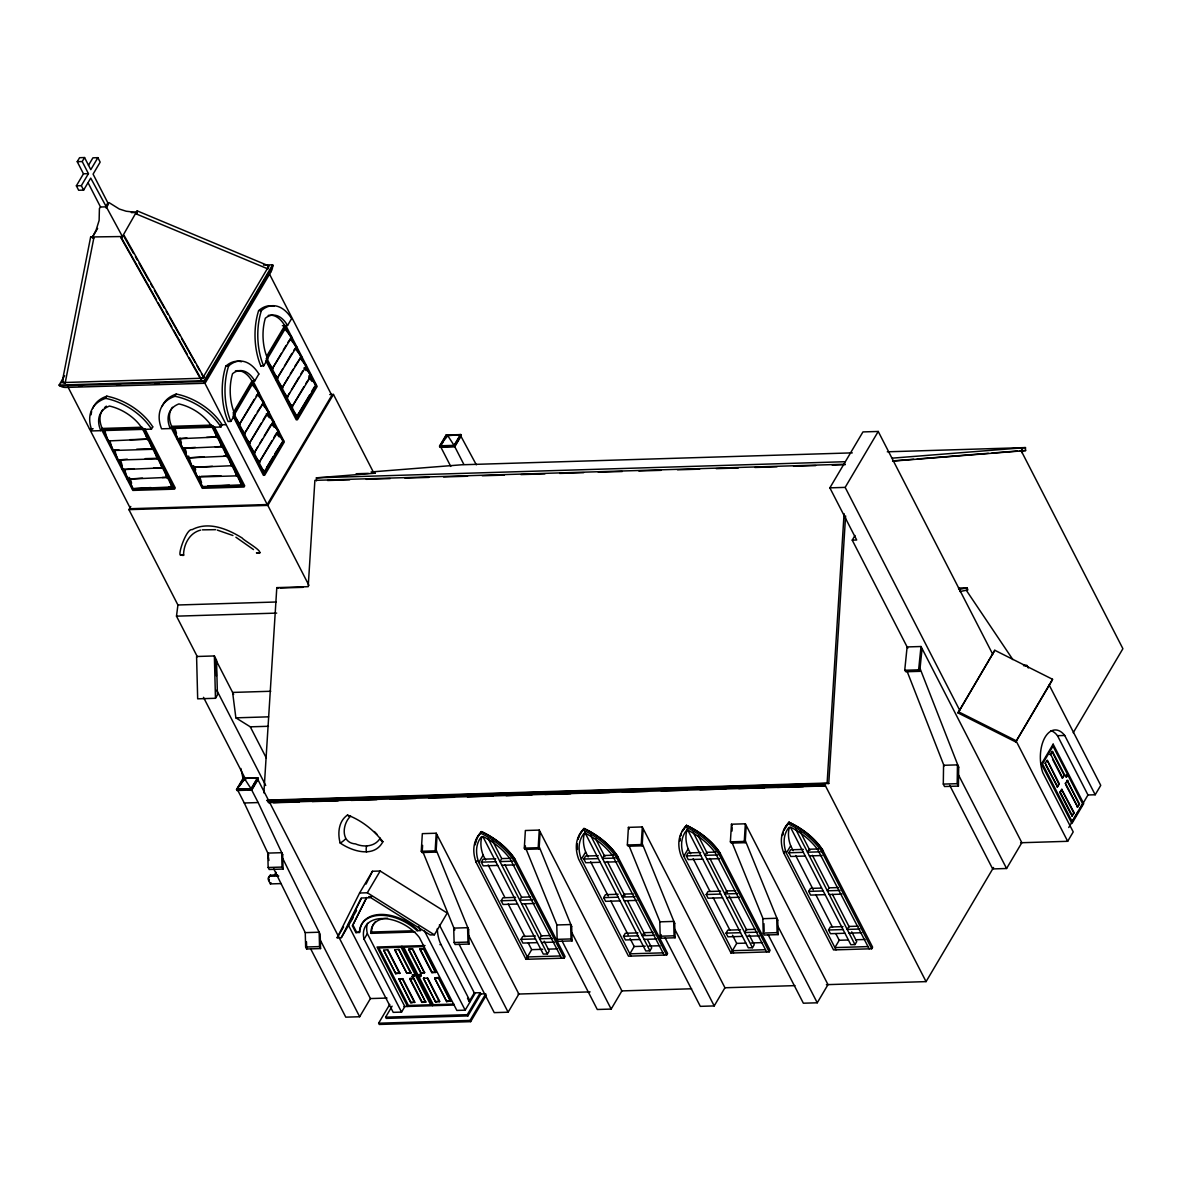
<?xml version="1.0" encoding="UTF-8"?>
<svg xmlns="http://www.w3.org/2000/svg" width="1182" height="1182" viewBox="0 0 1182 1182"><rect width="100%" height="100%" fill="white"/><g stroke="black" fill="none" stroke-linecap="round" stroke-linejoin="round"><path stroke-width="1.5" d="M577.23 844.258L577.451 849.503M943.295 784.094L943.561 765.301L957.45 764.872L958.691 767.281L958.425 786.089L944.536 786.518L943.295 784.094L957.184 783.681L958.425 786.089M957.184 783.681L957.45 764.872M124.169 235.558L122.426 236.533L90.645 236.976L62.07 382.51L65.128 383.204L93.806 238.114L92.285 237.449L96.111 230.062L99.125 220.428L99.406 208.534L100.529 207.013L105.508 206.865L107.858 202.89L109.084 202.639L119.323 209.037L126.179 211.223L136.669 212.45L136.536 214.045L267.974 268.935L268.949 265.98L137.082 210.824L122.426 236.533L120.741 237.493L124.169 235.558L203.984 377.501M90.645 236.976L93.806 238.114M415.074 932.007L371.089 933.352L371.178 929.865A30.835 19.473 30.6 0 1 387.504 918.222M371.089 933.352L371.961 928.535A30.835 19.473 30.6 0 1 375.625 921.517M437.089 834.92L436.055 852.104L422.166 852.518L421.265 851.276L422.329 833.65L436.217 833.221L518.868 994.047L508.127 1012.206L494.239 1012.634L459.074 944.226M422.166 852.518L422.595 845.366M436.055 852.104L435.153 850.848L436.217 833.221M540.13 831.773L539.095 848.957L525.207 849.385L524.306 848.129L525.369 830.503L539.258 830.089L621.909 990.9L611.168 1009.073L597.279 1009.487L562.115 941.079M525.207 849.385L525.414 845.943M539.095 848.957L538.194 847.701L539.258 830.089M643.171 828.641L642.136 845.81L628.248 846.238L627.347 844.997L628.41 827.37L642.299 826.942L724.95 987.753L714.209 1005.926L700.32 1006.355L665.156 937.947M642.136 845.81L641.235 844.569L642.299 826.942M746.211 825.494L745.177 842.677L731.289 843.106L730.387 841.85L731.451 824.223L745.34 823.795L827.991 984.621L817.25 1002.794L803.361 1003.208L768.197 934.799M732.013 831.079L732.219 827.592M745.177 842.677L744.276 841.421L745.34 823.795M263.882 792.9L276.795 587.631L308.192 586.671L314.885 480.365L845.352 464.201M845.603 515.913L828.759 783.503L827.119 783.045L844.081 513.623M200.615 530.112C189.386 532.919 183.565 544.577 183.55 555.289C182.841 555.717 182.028 555.2 181.526 554.683C175.97 559.189 186.209 527.837 192.105 529.669C208.505 520.952 227.757 529.019 242.207 538.032C243.182 540.144 264.605 551.905 258.769 553.132C254.381 552.201 256.952 553.737 260.306 552.674M679.753 841.141L680.005 838.599M922.063 648.578L919.744 671.332L905.855 671.745L904.732 670.268L907.111 646.938L921 646.51L1021.839 842.707L1006.576 868.504L992.688 868.933L949.737 785.365M919.744 671.332L918.621 669.839L921 646.51M197.335 656.719L176.487 616.162L177.921 604.992L128.912 509.634L130.788 506.457M474.972 844.849L477.173 837.772L481.473 831.64C494.785 837.994 507.122 847.198 515.263 859.654L565.07 956.578L564.154 958.129L525.975 959.296L476.169 862.372A55.776 35.224 30.6 0 1 480.557 833.192L481.473 831.64A55.776 35.224 30.6 0 1 515.263 859.654L514.347 861.205L564.154 958.129M782.514 835.482L783.016 833.029M577.983 839.279L579.697 834.64L583.997 828.508C597.294 834.876 609.631 844.066 617.772 856.536L667.594 953.446L666.663 955.012L628.499 956.164L578.692 859.255A55.776 35.224 30.6 0 1 583.081 830.059L583.997 828.508A55.776 35.224 30.6 0 1 617.772 856.536L616.856 858.088L666.663 955.012M680.492 836.147L681.231 833.783M263.438 265.078L272.628 264.798L272.599 266.94A11.539 9.633 -34.5 0 1 270.619 272.259M958.011 712.938L994.801 650.277L1052.541 679.281L1052.098 680.463L1015.737 741.941L958.011 712.938L994.801 650.277M1015.737 741.941L1052.541 679.281M413.286 976.184L413.744 975.46L412.858 975.682M60.784 386.292A11.539 9.633 -34.5 0 0 66.148 387.43L205.047 383.263L204.117 380.648L272.628 264.798M783.755 830.665L789.029 822.258C802.327 828.626 814.664 837.816 822.805 850.286L872.626 947.196L871.695 948.762L833.532 949.914L783.725 852.99A55.776 35.224 30.6 0 1 788.113 823.81L789.029 822.258A55.776 35.224 30.6 0 1 822.805 850.286L821.889 851.838L871.695 948.762M337.151 937.769L359.594 893.001L372.463 871.252L380.176 871.016L447.224 913.065L434.355 934.814L430.189 934.932L370.838 897.714L361.19 898.01L341.332 937.651L337.151 937.769L343.593 926.895M366.051 884.047L372.463 871.252M367.543 923.29A33.879 21.394 30.6 0 0 367.366 933.647L404.835 1006.547L401.555 1012.102L393.222 1012.353L348.188 924.752L361.352 898.497M418.576 926.585L420.644 930.618L417.098 930.722A38.193 24.128 30.6 0 0 379.895 915.341A38.193 24.128 30.6 0 0 359.417 932.48L355.871 932.598L352.413 925.875L366.228 898.335M352.413 925.875L366.745 897.448M412.355 974.795L412.548 976.007L414.128 976.125M382.879 841.702C374.339 858.25 352.236 851.409 340.165 843.002C337.491 833.384 338.554 821.106 347.493 815.048C361.515 820.308 373.645 829.986 382.879 841.702A7.816 5.216 -12.5 0 1 381.062 840.432L380.338 839.117A6.206 4.137 -12.5 0 1 380.264 838.762M682.206 831.522L686.506 825.391C699.818 831.744 712.155 840.949 720.296 853.404L770.103 950.328L769.187 951.879L731.008 953.047L681.201 856.123A55.776 35.224 30.6 0 1 685.59 826.942L686.506 825.391A55.776 35.224 30.6 0 1 720.296 853.404L719.38 854.955L769.187 951.879M122.426 236.533L90.733 178.098L83.627 190.11L78.662 190.258L76.372 185.81L83.464 173.798L77.229 161.668L79.578 157.708L84.557 157.546L90.792 169.676L97.884 157.664L100.174 162.126L93.082 174.138L107.858 202.89M77.229 161.668L82.208 161.52L84.557 157.546M88.473 165.332L92.92 157.827L97.884 157.664M76.372 185.81L81.336 185.663L88.443 173.651L82.208 161.52M106.144 208.091L108.493 204.131M92.285 237.449L97.618 228.422M60.829 386.233L59.1 385.081L64.655 375.684M61.375 382.761L63.222 379.629M105.553 398.393A49.437 31.22 30.6 0 0 92.107 430.928L100.884 430.662L102.199 428.445A36.317 22.931 30.6 0 1 102.997 409.386M152.729 426.909L151.414 429.125L103.277 430.573L133.463 489.318L172.927 488.107L142.726 429.362A36.317 22.931 30.6 0 0 109.453 406.047A36.317 22.931 30.6 0 0 100.825 430.662M174.966 396.221L176.281 394.005M175.01 396.28A49.437 31.22 30.6 0 0 161.565 428.815L170.341 428.549L171.656 426.333A36.317 22.931 30.6 0 1 172.454 407.273M268.122 267.339L202.506 378.314L200.777 379.289L120.771 237.464M273.042 265.61L204.545 381.476L59.514 385.893M205.077 383.234L270.663 272.288M172.735 428.46L220.871 427.012L222.186 424.796A49.437 31.22 30.6 0 0 176.295 394.049A49.437 31.22 30.6 0 0 162.067 406.475M233.09 412.991L251.943 381.092L254.736 381.018L258.843 374.059M266.792 355.989L284.759 325.611A36.317 19.931 88.3 0 0 268.225 315.446M266.098 359.003L285.867 325.582L317.145 386.44L297.376 419.861L266.925 360.599M241.468 361.736A49.437 27.142 88.3 0 0 225.806 366.184A49.437 27.142 88.3 0 0 228.052 421.516L230.859 421.383L234.967 414.439A36.317 19.931 88.3 0 1 232.529 373.719A36.317 19.931 88.3 0 1 254.751 380.959M254.204 399.339L239.296 424.56L258.873 392.749L251.367 383.662M256.066 396.192L258.873 392.749M281.419 353.315L272.096 369.065L291.673 337.269L284.168 328.168M283.281 350.168L286.074 345.44M287.935 342.278L291.673 337.269M240.98 430.218L244.201 434.119L255.386 415.207M257.248 412.045L263.778 402.308L257.351 394.507M273.796 374.724L277.016 378.624L282.601 369.168M284.463 366.021L291.924 353.418M293.786 350.256L296.593 346.828L290.151 339.027M244.201 434.119L263.778 402.308M277.016 378.624L296.593 346.828M261.222 423.186L249.121 443.664L268.698 411.868L262.256 404.067M263.098 420.024L265.891 415.296M278.701 384.283L281.922 388.184L288.438 377.147M290.314 374L293.106 369.272M294.968 366.125L301.499 356.373L295.057 348.587M281.922 388.184L301.499 356.373M257.75 446.929L254.027 453.223L273.603 421.413L267.162 413.626M259.612 443.767L262.419 439.039M264.28 435.892L270.796 424.855M283.621 393.842L286.827 397.743L289.634 393.015M291.496 389.853L298.943 377.25M300.804 374.103L302.666 370.941M286.827 397.743L306.404 365.932L299.977 358.131M271.978 440.723L258.932 462.783L278.509 430.972L272.082 423.171M273.84 437.562L276.647 432.834M289.605 404.687L291.747 407.288L303.863 386.81M305.724 383.648L311.324 375.492L304.882 367.691M291.747 407.288L311.324 375.492M266.644 467.614L273.16 456.577M275.037 453.43L283.429 440.531L276.987 432.73M309.699 394.788L296.652 416.847L316.229 385.037L308.724 375.95M311.56 391.641L314.353 386.913M263.852 472.342L283.429 440.531M67.655 386.351L130.537 508.703L267.235 504.537L331.802 395.335L268.92 272.968M128.912 509.634L267.826 505.394L333.442 394.419L373.763 472.889M215.464 698.281L217.429 694.957L216.528 660.162L214.37 655.951L196.581 656.498L197.675 698.828L215.464 698.281L214.37 655.951M441.049 444.314L446.323 435.36L460.226 434.946L476.316 464.777M239.857 785.734L242.665 780.977M440.044 447.136L454.789 446.693L461.349 435.582L460.847 434.592L446.102 435.035L439.541 446.146L440.044 447.136L442.866 442.378M243.832 779.706L243.329 778.716L237.154 789.148L251.042 788.734L257.218 778.303L370.424 998.568L359.668 1016.742L345.779 1017.155L310.63 948.747M460.226 434.946L454.051 445.378L440.162 445.791L450.756 466.417M251.278 789.059L244.763 779.027L236.533 789.502L251.278 789.059L257.839 777.948L258.356 778.938L251.781 790.049L237.035 790.492L236.533 789.502L243.093 778.391L257.839 777.948L243.093 778.391L243.61 779.381M252.431 788.231L257.72 779.293M459.842 437.429L454.568 446.368L440.664 446.781M269.851 802.874L268.831 802.622A4.492 2.467 88.3 0 1 268.004 801.677L268.669 800.569M281.227 883.589L270.412 883.914L268.713 880.605A6.398 4.034 30.6 0 1 268.225 877.975L270.294 875.168L277.578 874.946M268.713 880.605L269.363 879.497M274.224 875.463L276.086 872.316M270.412 883.914L271.077 882.806M348.188 924.752L356.565 910.583M359.594 893.001L367.307 892.779L380.176 871.016M341.332 937.651L353.27 917.454M355.871 932.598L359.934 931.593L359.417 932.48M401.555 1012.102L364.086 939.202L367.366 933.647M383.736 950.225L395.778 973.673L383.736 950.225L387.829 949.678L399.885 973.111L395.778 973.673M394.847 949.9L406.889 973.333L394.847 949.9L398.94 949.338L410.996 972.771L406.889 973.333M417.098 930.722L417.63 929.835A38.193 24.128 30.6 0 0 381.328 914.44A38.193 24.128 30.6 0 0 360.022 930.145M408.617 949.471L412.71 948.91L408.617 949.471L420.659 972.919L424.501 972.801L413.523 950.476M410.701 1002.691L414.793 1002.129L410.701 1002.691L398.91 978.814L402.752 978.696L413.995 1000.563M419.728 949.131L423.836 948.57L435.611 972.461L431.77 972.579L419.728 949.131L423.836 948.57M398.644 979.257L402.752 978.696M486.408 995.022L470.658 1021.662L379.259 1024.454L378.624 1023.213L389.735 1004.419M476.169 862.372L477.085 860.821M485.772 993.796L480.911 993.944L467.909 1015.914L386.233 1018.396L385.598 1017.17L392.099 1006.178M409.755 978.918L413.863 978.356L425.638 1002.233L421.811 1002.351L409.755 978.918L413.863 978.356M528.502 959.223L478.784 862.476L483.113 855.147L482.256 852.577A52.762 33.318 30.6 0 1 481.65 837.55M497.711 865.416L483.216 865.859L481.325 862.151L483.083 859.181L495.76 858.782M420.659 972.919L424.766 972.358M423.525 978.489L435.582 1001.937L423.525 978.489L427.633 977.928L439.674 1001.376L435.582 1001.937M431.77 972.579L435.877 972.018M434.651 978.149L446.693 1001.597L434.651 978.149L438.744 977.588L450.785 1001.036L446.693 1001.597M421.811 1002.351L425.904 1001.789M517.553 904.023L503.059 904.466L501.168 900.758L502.926 897.788L515.603 897.389M530.615 896.931L521.558 897.212L519.799 900.196L532.476 899.812M467.511 998.288L469.18 1001.538L474.292 992.88L480.276 992.703L480.911 993.944M364.086 939.202A33.879 21.394 30.6 0 1 381.55 918.562A33.879 21.394 30.6 0 1 419.374 937.518L456.843 1010.418L465.176 1010.167L475.415 992.85M385.598 1017.17L467.274 1014.673L480.276 992.703M378.624 1023.213L470.022 1020.421L484.842 995.362M537.396 942.63L522.902 943.073L521.011 939.365L522.769 936.395L535.446 936.011M631.025 956.09L581.308 859.344L585.637 852.03L584.78 849.444A52.762 33.318 30.6 0 1 584.868 832.202M600.22 862.284L585.74 862.727L583.834 859.033L585.607 856.049L598.269 855.665M525.975 959.296L526.906 957.745M542.715 949.309L531.678 949.648L527.349 956.962L560.475 955.957M483.01 836.826L543.277 954.081L547.429 953.963L549.202 950.978L544.178 941.212M907.791 648.238L852.237 540.144L856.684 540.011L829.867 487.856L862.949 431.918L878.226 431.46L992.717 654.237M829.867 487.856L845.16 487.383L878.226 431.46M620.062 900.891L605.583 901.334L603.677 897.64L605.435 894.656L618.112 894.272M852.237 540.144L854.985 535.49M639.905 939.498L625.426 939.941L623.52 936.247L625.278 933.263L637.955 932.879M733.534 952.973L683.817 856.226L688.146 848.898L687.289 846.327A52.762 33.318 30.6 0 1 687.377 829.07M702.743 859.166L688.249 859.609L686.358 855.901L688.116 852.931L700.793 852.532M645.239 946.176L634.202 946.516L629.873 953.844L662.984 952.84M584.691 832.069L645.8 950.963L649.952 950.83L651.71 947.846L647.529 939.705M722.586 897.773L708.092 898.217L706.201 894.508L707.959 891.538L720.636 891.139M742.429 936.38L727.935 936.824L726.043 933.115L727.802 930.145L740.479 929.746M268.004 801.692L823.647 784.745L824.312 783.636L926.067 981.621L826.381 984.665M1021.809 449.603L1021.145 450.711L1122.9 648.696L1073.226 732.722M783.725 852.99L784.641 851.439M1022.327 453.016L1022.327 451.273A4.492 2.467 88.3 0 0 1021.854 449.721M836.058 949.84L786.34 853.094L790.669 845.78L789.812 843.194A52.762 33.318 30.6 0 1 789.207 828.168M805.252 856.034L790.773 856.477L788.867 852.783L790.64 849.799L803.302 849.415M731.008 953.047L731.939 951.495M745.916 943.118L736.711 943.399L732.382 950.712L765.508 949.707M687.215 828.951L748.309 947.831L752.461 947.713L754.234 944.728L749.211 934.962M825.095 894.641L810.616 895.084L808.71 891.391L810.483 888.406L821.342 888.081M838.171 887.564L829.114 887.845L827.356 890.814L840.018 890.43M844.938 933.248L830.458 933.691L828.552 929.998L830.311 927.013L842.988 926.629M848.425 939.986L839.235 940.266L834.906 947.595L868.016 946.59M790.566 827.444L850.833 944.713L854.985 944.581L856.743 941.596L851.72 931.83M1052.527 751.486L1050.163 754.559L1052.527 751.486L1064.568 774.919L1062.204 778.007L1064.568 774.919M1044.918 763.439L1047.282 760.366L1059.323 783.799L1057.521 786.857L1045.715 765.005M926.067 981.621L993.545 867.485M1056.959 786.887L1059.323 783.799M1071.069 814.339L1059.826 792.457L1061.643 789.399L1074.246 812.817L1071.867 815.905L1074.246 812.817M1059.826 792.457L1062.19 789.384M1065.071 783.577L1067.834 780.416L1066.814 780.43L1079.491 803.937L1077.674 807.011L1065.883 785.144M1077.127 807.025L1079.491 803.937M1068.75 827.503L1077.91 812.019M1079.742 808.916L1087.972 794.984L1095.197 794.762L1100.752 785.38L1049.158 684.984M1020.613 842.751L1067.686 841.303L1073.226 831.921L1042.76 772.614A28.427 15.602 88.3 0 1 1045.095 737.213A28.427 15.602 88.3 0 1 1064.716 735.47L1095.197 794.762M61.952 382.067L63.4 381.668M380.205 838.127C375.285 846.681 363.849 847.568 355.546 843.904C340.475 843.032 342.145 823.884 350.64 816.127M1066.918 776.205L1067.006 775.525M104.474 429.539L107.872 440.96L108.508 440.354M109.867 440.723L112.778 450.505L118.791 449.736M114.772 450.283L117.683 460.064L127.287 459.192M107.872 440.96L147.957 439.143L130.02 439.689M119.692 459.842L122.603 469.623L133.994 468.693M112.778 450.505L152.227 449.308L151.902 445.437M124.598 469.387L127.508 479.168L142.49 478.134M177.507 427.308L173.917 427.426L177.33 438.832L186.933 437.961M117.683 460.064L157.147 458.867L156.807 454.996M129.015 477.321L132.428 488.727L151.001 487.575M179.324 438.611L182.235 448.392L195.429 447.402M122.603 469.623L162.688 467.806L153.719 468.087M184.229 448.17L187.14 457.951L203.925 456.843M127.508 479.168L167.608 477.365L162.23 477.528M177.33 438.832L217.414 437.03L206.658 437.355M188.662 456.089L192.06 467.496L212.42 466.299M132.428 488.727L172.513 486.925L168.923 487.028M182.235 448.392L222.319 446.589L215.154 446.796M193.567 465.649L196.966 477.055L197.601 476.449M187.14 457.951L227.24 456.134L223.649 456.252M198.96 476.834L201.871 486.615L202.521 486.009M192.06 467.496L232.145 465.693M196.966 477.055L236.415 475.858L236.09 471.987M201.871 486.615L241.97 484.812M267.738 266.113L268.757 265.787M412.518 974.662L413.848 976.155M414.217 976.258L414.188 974.914L412.607 974.795M420.984 976.051L420.822 974.928L419.152 974.677M270.294 875.168L268.89 876.867A6.398 4.034 30.6 0 0 268.89 878.123M136.536 214.045L137.304 210.898M204.25 377.324L202.58 378.225L63.606 382.54M305.473 366.213L306.404 365.932M315.284 385.332L316.229 385.037M267.753 412.149L268.698 411.868M272.658 421.708L273.603 421.413M277.578 431.267L278.509 430.972M959.016 589.478L967.127 587.794L967.866 589.936L959.947 591.561M350.212 816.201L348.69 815.994A8.141 4.462 88.3 0 1 347.493 815.048M202.373 529.861L215.597 529.669M371.104 471.958L461.748 464.777L852.296 452.869M316.525 480.823L316.392 477.838L375.3 473.169L371.813 473.273M892.425 458.143L1025.459 447.594L1025.592 450.578L892.558 461.128M893.592 460.832L913.627 459.237M917.276 458.956L988.344 453.312M991.994 453.031L1017.51 451.007M83.464 173.798L88.443 173.651M131.35 212.612L136.669 212.45M260.853 366.021A49.437 27.142 88.3 0 1 258.622 310.674L261.37 310.541M282.395 325.685L287.536 325.523L291.644 318.579A49.437 27.142 88.3 0 0 261.385 310.615A49.437 27.142 88.3 0 0 263.63 365.947M225.777 366.11L228.554 366.021A49.437 27.142 88.3 0 1 258.873 374M260.882 365.977L263.675 365.888L267.782 358.944A36.317 19.931 88.3 0 1 265.329 318.239A36.317 19.931 88.3 0 1 287.551 325.478M59.1 385.081L204.117 380.648M78.588 386.012L82.238 385.908M116.87 384.844L120.505 384.741M155.138 383.677L158.787 383.574M329.778 394.537L333.442 394.419M89.492 428.83L93.127 428.726M102.199 428.445L142.209 427.234M211.667 425.106L171.656 426.333L202.92 487.191L242.384 485.994L212.184 427.249A36.317 22.931 30.6 0 0 178.91 403.919A36.317 22.931 30.6 0 0 170.282 428.549M220.739 424.826L226.19 424.663M141.559 428.327L101.549 429.554L132.827 490.412L174.655 489.141L143.377 428.268M133.167 428.667L140.333 428.445M209.79 426.333L213.381 426.214M136.728 449.19L152.877 448.702M145.223 458.646L157.782 458.261M887.298 451.805L1025.459 447.594M1020.066 450.741L1025.592 450.578M201.191 476.346L220.916 475.74M356.122 473.746L368.326 473.376M316.392 477.838L845.012 461.719M327.577 480.483L349.68 479.818M366.257 479.316L390.193 478.577M404.938 478.134L428.874 477.395M443.605 476.952L467.555 476.228M482.286 475.77L504.389 475.105M520.966 474.588L544.917 473.864M559.647 473.421L583.598 472.682M598.328 472.239L622.279 471.5M638.856 470.997L660.96 470.333M677.537 469.815L699.641 469.151M716.218 468.648L738.322 467.969M754.899 467.466L777.002 466.787M793.565 466.284L815.669 465.605M832.246 465.102L845.145 464.703M207.899 485.846L229.411 485.181M180.565 555.097L183.786 555.008M280.178 588.03L302.858 587.336M177.921 604.992L276.307 601.993M958.454 588.06L967.127 587.794M176.487 616.162L276.691 613.103M1023.553 665.658L1027.025 665.54L1028.266 667.963M904.732 670.268L918.621 669.839M270.767 691.263L232.618 692.43L235.868 717.843L250.303 726.827L268.462 726.28M235.868 717.843L268.565 716.839M1050.916 730.624A28.427 15.602 88.3 0 1 1057.491 735.692L1064.716 735.47M1047.282 760.366L1058.777 783.814M248.087 789.827L251.559 789.724M267.102 800.125L827.119 783.045M266.896 800.628L828.759 783.503M237.671 790.137L244.275 802.992L258.164 802.563L282.675 854.675L283.059 869.051L269.171 869.479L268.151 867.499L267.767 853.108L281.656 852.695L282.675 854.675M268.831 802.622L825.494 785.941L816.26 786.222M273.544 802.77L299.386 801.972M312.314 801.588L338.155 800.805M351.069 800.406L376.91 799.623M389.838 799.224L415.68 798.441M428.608 798.042L454.449 797.259M467.378 796.86L493.219 796.077M506.132 795.678L531.974 794.895M544.902 794.496L570.743 793.713M583.672 793.314L609.513 792.531M622.441 792.132L648.283 791.349M661.196 790.95L687.038 790.167M699.966 789.768L725.807 788.985M738.735 788.586L764.577 787.803M777.505 787.404L803.346 786.621M1067.449 780.504L1078.93 803.952M421.265 851.276L435.153 850.848M524.306 848.129L538.194 847.701M627.347 844.997L641.235 844.569M730.387 841.85L744.276 841.421M510.772 858.324L501.715 858.605L499.956 861.589L512.633 861.205M613.295 855.207L604.238 855.487L602.48 858.457L615.157 858.073M715.804 852.074L706.762 852.355L704.989 855.34L717.666 854.955M818.328 848.957L809.271 849.237L807.513 852.207L820.19 851.823M268.151 867.499L282.04 867.071L283.059 869.051M481.325 862.151L495.805 861.708M583.834 859.033L598.328 858.59M686.358 855.901L700.837 855.458M788.867 852.783L803.361 852.34M501.862 865.283L514.539 864.899M604.371 862.166L617.048 861.781M706.895 859.033L719.572 858.649M809.404 855.916L822.081 855.532M269.644 876.276L278.745 875.995M368.651 896.665L371.902 896.577M633.138 893.814L624.081 894.094L622.323 897.064L634.985 896.68M735.647 890.681L726.59 890.962L724.832 893.947L737.509 893.562M501.168 900.758L515.648 900.315M603.677 897.64L618.171 897.197M706.201 894.508L720.68 894.065M808.71 891.391L823.204 890.947M521.705 903.89L534.382 903.506M624.214 900.773L636.891 900.389M726.738 897.64L739.415 897.256M829.247 894.523L841.924 894.139M305.252 932.642L319.155 932.214L320.174 934.194L320.558 948.57L306.67 948.998L305.65 947.018L305.252 932.642L273.736 868.77M453.711 928.121L467.599 927.693L468.619 929.673L469.018 944.049L455.114 944.477L454.11 942.497L453.711 928.121L454.73 930.101L422.979 852.074M571.66 926.525L570.64 924.546L556.752 924.974L557.15 939.35L558.155 941.33L572.058 940.916L571.66 926.525L539.228 846.814M674.7 923.393L673.681 921.413L659.792 921.842L660.191 936.218L661.196 938.198L675.099 937.769L674.7 923.393L642.269 843.667M777.741 920.246L776.722 918.266L762.833 918.695L763.232 933.071L764.237 935.051L778.14 934.622L777.741 920.246L745.31 840.52M371.872 932.022L412.193 930.795M550.457 935.553L541.4 935.819L539.642 938.803L552.319 938.419M652.981 932.421L643.924 932.701L642.166 935.671L654.828 935.287M755.49 929.303L746.433 929.569L744.675 932.554L757.352 932.17M858.014 926.171L848.957 926.452L847.198 929.421L859.861 929.037M521.011 939.365L535.49 938.936M623.52 936.247L637.999 935.804M726.043 933.115L740.523 932.687M828.552 929.998L843.047 929.554M305.65 947.018L319.539 946.59L320.558 948.57M454.11 942.497L467.998 942.069L469.018 944.049M557.15 939.35L571.039 938.936L572.058 940.916M660.191 936.218L674.08 935.789L675.099 937.769M763.232 933.071L777.121 932.642L778.14 934.622M439.926 944.625L441.034 944.581L470.288 1001.509L469.18 1001.538M425.032 945.556L377.043 947.018L407.598 1006.473M541.548 942.497L554.225 942.113M644.057 939.38L656.734 938.996M746.581 936.247L759.258 935.863M849.09 933.13L861.767 932.746M424.264 946.575L403.756 947.196L433.306 1004.7L453.814 1004.079M548.241 949.146L557.446 948.865M648.918 946.073L659.955 945.733M751.442 942.941L762.479 942.615M855.798 939.764L864.988 939.483M396.044 973.229L399.885 973.111M407.155 972.889L410.996 972.771M436.188 977.677L438.744 977.588M370.424 998.568L387.031 998.066M518.1 994.062L590.084 991.875M621.466 990.915L691.618 988.773M724.847 987.768L794.998 985.625M435.833 1001.494L439.674 1001.376M446.959 1001.154L450.785 1001.036M403.875 1006.576L453.799 1005.055M412.887 974.766L414.483 975.756M420.186 976.155C423.378 975.904 418.856 972.697 418.96 975.401M1023.582 665.274L1027.025 665.54M217.296 530.097L232.928 535.505M276.795 587.631L278.435 588.089M419.241 975.386L420.615 975.446L419.625 975.475M958.454 711.756L1016.195 740.759M235.898 537.204L253.509 549.571M367.307 892.779L434.355 934.814M1066.046 776.914L1067.11 775.481M419.315 975.8L419.019 974.973M374.369 831.567L376.881 834.152M303.937 367.971L306.094 370.572M308.857 377.531L312.078 381.431M266.6 360.983L273.042 368.784M271.52 370.542L277.947 378.343M276.425 380.102L282.867 387.903M281.346 389.661L287.773 397.447M286.251 399.206L292.693 407.007M291.156 408.765L297.598 416.566M266.231 413.907L269.437 417.807M272.215 424.766L274.357 427.367M277.12 434.326L279.262 436.912M233.8 416.478L240.242 424.279M238.705 426.037L245.147 433.824M243.625 435.582L250.052 443.383M245.9 439.778L248.043 442.363M249.609 446.441L254.972 452.942M254.514 456.001L259.877 462.502M259.434 465.545L264.798 472.046M966.285 590.261L1012.856 659.6M244.541 780.135L242.812 777.446L240.892 768.507M123.608 235.898L133.566 253.539M135.383 256.745L137.201 259.951M139.003 263.158L148.962 280.784M150.779 283.99L152.581 287.196M154.399 290.403L164.357 308.044M166.174 311.25L167.977 314.456M169.794 317.663L179.753 335.289M181.57 338.495L195.148 362.549M196.966 365.755L199.669 370.557M201.487 373.763L203.688 377.664M121.155 237.286L156.467 299.8M158.285 303.006L171.863 327.059M173.68 330.266L187.258 354.305M189.076 357.511L199.935 376.748M201.236 379.053L200.837 378.358A1.995 1.093 -27.2 0 1 201.457 377.679M1057.491 735.692L1087.972 794.984M1051.98 751.501L1064.022 774.934M1050.724 754.544L1062.766 777.992M1065.632 783.563L1077.674 807.011M1052.571 759.258L1061.406 776.441M1061.643 789.399L1073.684 812.832M1045.464 763.424L1057.521 786.857M1060.387 792.442L1072.429 815.89M1016.092 740.922L1067.686 841.303M845.16 487.383L959.651 710.16M958.587 775.111L1006.576 868.504M869.184 948.836L817.678 849.533A52.762 33.318 30.6 0 0 790.817 827.267L788.97 827.326A52.762 33.318 30.6 0 0 785.483 850.523L786.34 853.094M799.83 830.857L809.877 850.405M812.389 855.28L829.129 887.859M832.468 894.375L849.208 926.939M795.56 828.951L854.985 944.581M790.669 845.78L793.181 850.656M795.693 855.546L813.275 889.765M815.787 894.656L832.527 927.235M835.881 933.75L839.235 940.266M731.451 824.223L732.323 825.923M777.904 926.23L817.25 1002.794M766.66 951.953L715.169 852.665A52.762 33.318 30.6 0 0 688.308 830.385L686.447 830.444A52.762 33.318 30.6 0 0 682.96 853.64L683.817 856.226M698.148 835.615L707.353 853.522M709.865 858.413L727.447 892.617M729.117 895.867L746.699 930.071M693.036 832.069L752.461 947.713M688.146 848.898L690.657 853.788M693.169 858.679L709.924 891.258M713.263 897.773L730.018 930.367M732.53 935.243L736.711 943.399M463.817 464.363L454.272 445.703L447.771 435.67L446.102 435.035L446.619 436.025M628.41 827.37L629.282 829.055M674.863 929.377L714.209 1005.926M664.151 955.086L612.645 855.783A52.762 33.318 30.6 0 0 585.784 833.517L583.938 833.576A52.762 33.318 30.6 0 0 580.451 856.773L581.308 859.344M595.625 838.732L604.844 856.654M607.356 861.53L624.923 895.734M627.435 900.625L645.017 934.829M590.527 835.201L649.952 950.83M585.637 852.03L588.148 856.906M590.66 861.796L608.242 896.015M610.754 900.906L628.336 935.11M630.006 938.375L634.202 946.516M284.759 325.611L289.693 335.215M310.275 375.255L311.915 378.462M571.822 932.509L611.168 1009.073M297.406 417.852L267.206 359.106L285.852 327.591L316.037 386.322L296.283 419.891L265.817 360.628M561.627 958.203L510.136 858.915A52.762 33.318 30.6 0 0 483.275 836.634L481.414 836.693A52.762 33.318 30.6 0 0 477.927 859.89L478.784 862.476M492.273 840.225L501.478 858.147M504.832 864.663L521.572 897.227M524.926 903.742L541.666 936.321M488.003 838.333L547.429 953.963M483.113 855.147L485.625 860.038M488.136 864.928L504.891 897.507M508.23 904.023L524.985 936.617M528.324 943.133L531.678 949.648M264.591 473.332L234.405 414.587L253.037 383.071L283.222 441.817L263.468 475.386L233.017 416.123M267.826 505.394L308.99 585.489M204.353 382.185L267.235 504.537M214.311 426.658L244.763 485.92M88.222 183.047L100.529 207.013M468.781 935.656L508.127 1012.206M81.336 185.663L83.627 190.11M439.379 924.93L474.292 992.88M424.323 930.662L465.176 1010.167M467.274 1014.673L467.909 1015.914M470.022 1020.421L470.658 1021.662M423.57 949.013L435.611 972.461M438.478 978.031L450.534 1001.479M419.994 948.688L432.036 972.136M144.854 428.77L175.305 488.033M412.459 949.353L424.501 972.801M427.367 978.371L439.409 1001.819M408.883 949.028L420.925 972.461M401.924 946.265L432.479 1005.705M398.689 949.781L410.73 973.214M413.597 978.799L425.638 1002.233M410.021 978.474L422.077 1001.908M387.578 950.121L399.619 973.554M402.486 979.139L414.527 1002.572M398.91 978.814L410.952 1002.247M352.945 924.989L356.388 931.712M233.637 694.425L216.01 660.117L216.424 676.074M250.421 727.093L266.378 758.12M216.779 690.258L265.728 785.498M251.042 788.734L258.164 802.563M203.496 697.336L245.679 779.44M320.337 940.178L359.668 1016.742M267.767 853.108L268.92 860.481M282.779 858.516L319.155 932.214L319.539 946.59M244.275 802.992L268.772 855.088M732.101 842.648L763.158 918.975M629.06 845.795L660.117 922.123M526.02 848.927L557.077 925.255M436.188 849.947L468.619 929.673M920.039 668.48L958.691 767.281M906.816 670.608L944.137 766.01M1066.194 776.722L1066.622 774.683L1067.036 775.658M237.937 473.997L241.335 485.403M233.992 467.703L236.415 475.858M228.599 456.518L231.509 466.299M223.191 445.333L226.604 456.74M218.286 435.774L221.684 447.195M213.868 427.854L216.779 437.635M199.595 476.228L201.546 482.744M194.69 466.668L195.665 469.934M185.352 449.19L186.328 452.455M179.959 438.005L181.407 442.895M175.039 428.445L176.502 433.336M169.927 481L171.878 487.531M163.559 466.565L166.972 477.971M159.629 460.271L162.052 468.412M154.709 450.711L157.147 458.867M149.804 441.152L152.227 449.308M145.371 433.233L147.322 439.748M130.138 478.341L131.601 483.231M120.815 460.862L122.263 465.752M776.722 918.266L777.121 932.642M763.927 923.659L764.148 931.46M673.681 921.413L674.08 935.789M661.107 934.593L661.196 938.198M570.64 924.546L571.039 938.936M467.599 927.693L467.998 942.069M306.478 941.818L306.67 948.998M281.656 852.695L282.04 867.071M679.798 840.845A55.776 35.224 30.6 0 1 680.049 838.304M680.537 835.851A55.776 35.224 30.6 0 1 681.275 833.502M682.25 831.271A55.776 35.224 30.6 0 1 686.506 825.391M685.59 826.942A55.776 35.224 30.6 0 1 719.38 854.955M782.558 835.172A55.776 35.224 30.6 0 1 783.06 832.719M783.799 830.385A55.776 35.224 30.6 0 1 789.029 822.258M788.113 823.81A55.776 35.224 30.6 0 1 821.889 851.838M577.259 846.608A55.776 35.224 30.6 0 1 577.274 843.978M578.028 838.969A55.776 35.224 30.6 0 1 583.997 828.508M583.081 830.059A55.776 35.224 30.6 0 1 616.856 858.088M475.016 844.554A55.776 35.224 30.6 0 1 481.473 831.64M480.557 833.192A55.776 35.224 30.6 0 1 514.347 861.205M441.034 944.581A24.039 13.194 88.3 0 1 437.325 928.609M235.41 370.941A36.317 19.931 88.3 0 1 251.973 381.047M104.533 407.657A36.317 22.931 30.6 0 1 106.365 406.15M174.98 396.28A49.437 31.22 30.6 0 1 220.931 426.998M152.788 426.894A49.437 31.22 30.6 0 0 106.838 396.177L105.508 398.334A49.437 31.22 30.6 0 1 151.488 429.11M91.117 414.749A49.437 31.22 30.6 0 1 91.635 411.572M92.61 408.588A49.437 31.22 30.6 0 1 106.868 396.177M230.83 421.427A49.437 27.142 88.3 0 1 228.599 366.065M258.607 310.703A49.437 27.142 88.3 0 1 274.268 306.256M267.339 268.669A1.995 1.093 -27.2 0 1 266.615 268.506M202.846 377.028A1.995 1.093 -27.2 0 1 203.304 376.969M65.409 382.141A1.995 1.093 -27.2 0 1 65.261 382.495M340.165 843.002A7.816 3.073 -39.1 0 0 342.499 841.599L344.213 840.21A6.206 2.438 -39.1 0 0 345.277 839.102M366.523 852.104A6.575 3.605 88.3 0 1 366.627 846.09M824.475 785.675A4.492 2.467 88.3 0 1 823.662 784.745M411.971 976.731L413.065 977.086L411.971 976.731M418.738 976.524L419.832 976.879L418.738 976.524M410.228 978.415L411.218 978.696L410.228 978.415M1065.824 775.584C1066.696 779.913 1068.336 772.289 1065.824 775.584M1068.1 775.658L1068.1 775.658M418.147 976.022L418.709 975.135L418.147 976.022M423.57 978.578L424.146 977.706L423.57 978.578M253.051 381.062L233.297 414.483L264.576 475.341L284.33 441.92L253.051 381.062M460.847 434.592L454.272 445.703L439.541 446.146L447.771 435.67L460.847 434.592M1053.147 744.158L1041.401 764.03L1071.941 823.485L1083.702 803.597L1053.147 744.158M1053.014 746.182L1042.524 763.941L1072.074 821.446L1082.579 803.686L1053.014 746.182M1067.346 774.52L1068.365 774.506L1067.346 774.52M212.834 426.155L171.006 427.426L202.285 488.299L244.113 487.014L212.834 426.155M401.097 947.27L378.875 947.949L408.425 1005.454L430.647 1004.774L401.097 947.27"/></g></svg>
